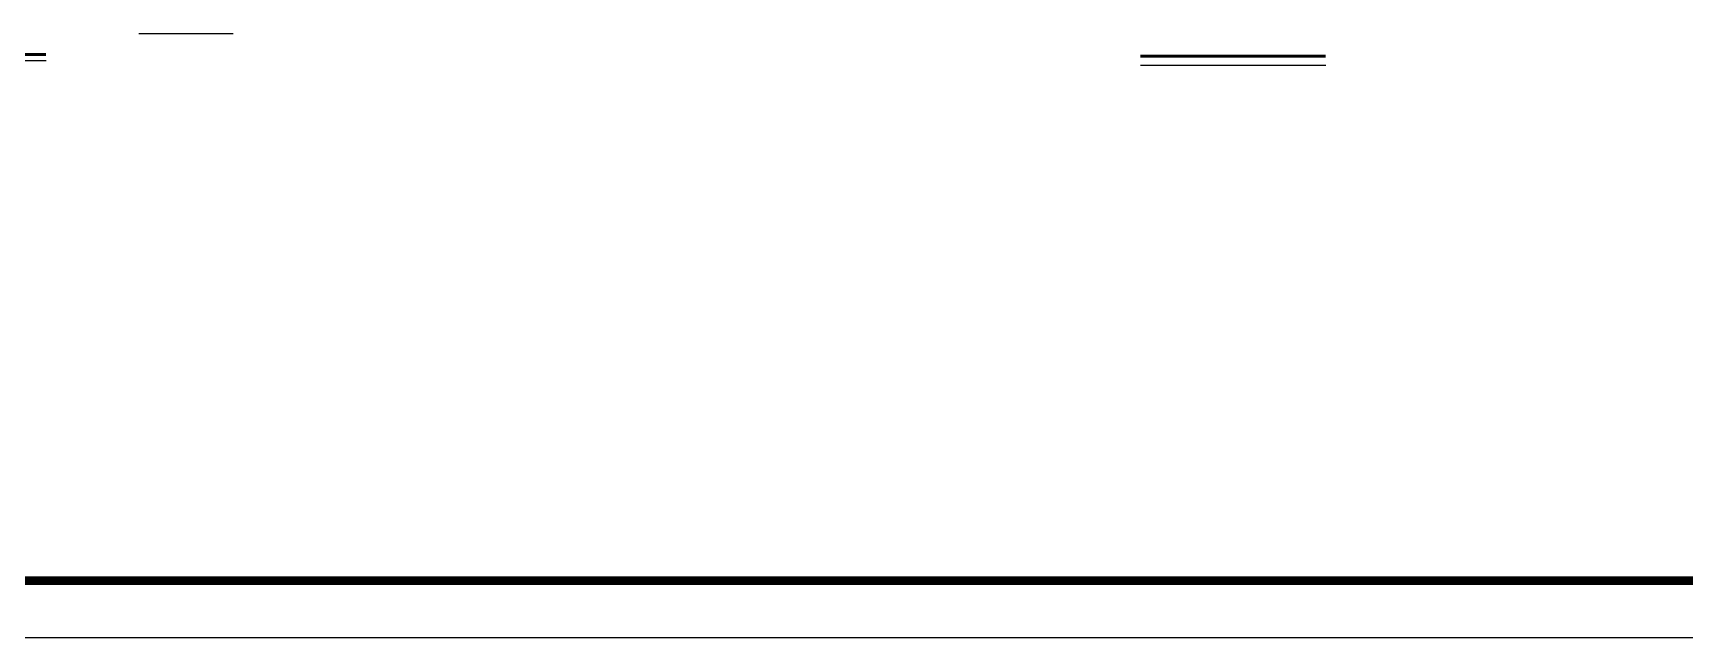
# Model space of a CAD drawing. Extents: x 180850 to 1400258, y 48356 to 327067.
# Drawn here: x 607539 to 648272, y 136382 to 151300 of the extents above; entities that cross this region are included whole.
import ezdxf

# ---------------------------------------------------------------- set-up
doc = ezdxf.new("R2010")
doc.units = 0
doc.header["$LTSCALE"] = 1000
for name, color, linetype in [('NUM', 7, 'Continuous'), ('PUB_TITLE', 4, 'Continuous'), ('THIN', 7, 'Continuous')]:
    doc.layers.add(name, color=color, linetype=linetype)

msp = doc.modelspace()

# ---------------------------------------------------------------- linework, layer by layer
at = {"layer": 'NUM', "const_width": 75}
for points in [[(600015.67, 150771.5), (607862.32, 150771.5)], [(634844.85, 150729.98), (639415.1, 150729.98)]]:
    msp.add_lwpolyline(points, dxfattribs=at)
at = {"layer": 'PUB_TITLE'}
msp.add_lwpolyline([(552677.75, 220381.89), (671606.93, 220381.89), (671606.93, 136381.97), (552677.75, 136381.97)], close=True, dxfattribs=at)
at = {"layer": 'PUB_TITLE', "const_width": 212.12}
msp.add_lwpolyline([(556213.1, 137796.11), (556213.1, 218967.75), (670192.79, 218967.75), (670192.79, 137796.11)], close=True, dxfattribs=at)
at = {"layer": 'THIN'}
for points in [[(610147.68, 151286.88), (612476.11, 151286.88)], [(600015.67, 150621.5), (607862.32, 150621.5)], [(634844.85, 150504.98), (639415.1, 150504.98)]]:
    msp.add_lwpolyline(points, dxfattribs=at)

doc.saveas('drawing.dxf')
